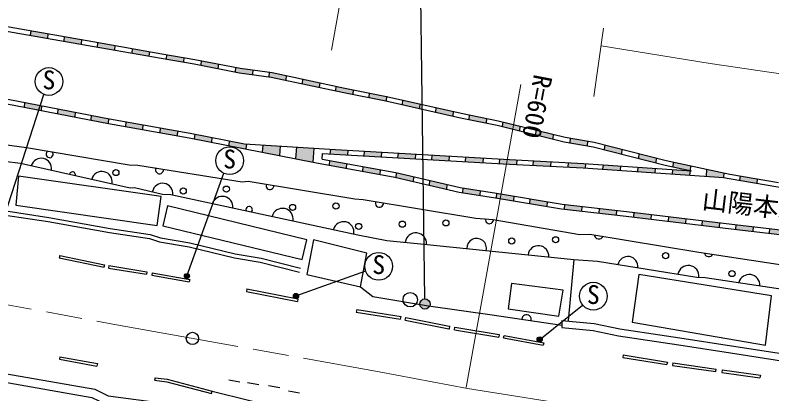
# Model space of a CAD drawing. Units: millimetres at full size, sheet at 1:1000; details may follow other scales. Extents: x 40000 to 680000, y 20000 to 380000.
# Drawn here: x 145966 to 219718, y 283852 to 320746 of the extents above; entities that cross this region are included whole.
import ezdxf
from ezdxf.enums import TextEntityAlignment as Align

# ---------------------------------------------------------------- set-up
doc = ezdxf.new("R2010")
doc.units = ezdxf.units.MM
doc.header["$LTSCALE"] = 1000
doc.linetypes.add('CHAIN', pattern=[18.5, 12, -1.5, 3.5, -1.5])
for name, color, linetype, lineweight in [('M-BGD', 7, 'Continuous', 25), ('M-BGD-EXST', 7, 'Continuous', 25), ('M-BMK', 2, 'CHAIN', 13), ('M-BMK-SRVR', 3, 'Continuous', 25), ('M-STR-HTXT', 7, 'Continuous', 13), ('M-STR-STRC', 7, 'Continuous', 25)]:
    doc.layers.add(name, color=color, linetype=linetype, lineweight=lineweight)
doc.layers.add('M-BMK-HTXT', color=7, linetype='Continuous')
doc.styles.add('ＭＳ ゴシック', font='')
doc.styles.get('ＭＳ ゴシック').set_extended_font_data('MS Gothic')

msp = doc.modelspace()

# ---------------------------------------------------------------- hatches: boundary and pattern name
at = {"layer": 'M-BGD'}
for points in [[(149164, 318935), (147484, 319228), (147444, 318778), (149125, 318485)], [(152427, 318365), (150746, 318659), (150707, 318209), (152388, 317915)], [(155690, 317795), (154009, 318089), (153970, 317639), (155651, 317345)], [(159052, 317206), (157371, 317501), (157332, 317051), (159012, 316756)], [(162413, 316620), (160732, 316912), (160693, 316463), (162374, 316170)], [(164093, 316316), (164054, 315865), (165732, 315540), (165771, 315991)], [(169133, 315406), (167914, 315576), (167450, 315666), (167410, 315215), (167840, 315132), (169094, 314958)], [(172397, 314851), (171004, 315146), (170720, 315186), (170681, 314737), (170926, 314703), (172358, 314400)], [(175650, 314163), (173974, 314517), (173935, 314066), (175611, 313711)], [(178084, 313648), (177227, 313829), (177188, 313377), (177994, 313207), (178864, 313034), (178903, 313485)], [(180482, 313172), (180443, 312721), (182081, 312396), (182120, 312387), (182160, 312839)], [(148552, 311912), (146874, 312235), (146834, 311785), (148513, 311462)], [(185408, 312107), (183735, 312485), (183695, 312032), (185369, 311655)], [(151810, 311285), (150132, 311608), (150092, 311158), (151771, 310835)], [(186983, 311752), (186944, 311299), (188617, 310922), (188657, 311374)], [(155068, 310658), (153389, 310981), (153350, 310531), (155028, 310208)], [(190233, 311036), (190194, 310584), (191871, 310242), (191910, 310693)], [(156748, 310357), (156709, 309907), (158389, 309606), (158428, 310056)], [(195157, 309941), (193486, 310352), (193447, 309898), (195117, 309488)], [(160108, 309756), (160069, 309306), (161749, 309005), (161789, 309456)], [(165146, 308820), (163468, 309148), (163429, 308697), (165107, 308369)], [(196729, 309555), (196690, 309101), (198360, 308690), (198400, 309144)], [(168504, 308187), (168321, 308199), (166824, 308491), (166785, 308041), (168462, 307712)], [(201755, 308476), (200074, 308769), (200034, 308319), (201715, 308026)], [(171798, 307979), (170101, 308086), (170042, 307404), (171719, 307076)], [(175093, 307772), (173396, 307879), (173299, 306767), (174976, 306439)], [(178388, 307575), (176690, 307672), (176651, 307227), (178349, 307130)], [(203428, 308102), (203389, 307648), (205058, 307223), (205098, 307677)], [(181684, 307387), (179986, 307484), (179947, 307039), (181645, 306942)], [(184980, 307200), (183282, 307297), (183243, 306850), (184941, 306753)], [(188277, 307012), (186579, 307109), (186540, 306662), (188238, 306565)], [(191573, 306825), (189875, 306921), (189836, 306474), (191534, 306377)], [(206767, 307253), (206728, 306798), (208397, 306373), (208437, 306828)], [(176596, 306593), (176557, 306143), (178236, 305833), (178275, 306284)], [(194869, 306644), (193562, 306712), (193171, 306734), (193132, 306286), (193538, 306262), (194830, 306195)], [(198167, 306472), (196468, 306560), (196429, 306112), (198128, 306023)], [(201564, 306291), (201351, 306306), (199866, 306383), (199827, 305935), (201324, 305857), (201525, 305843)], [(204957, 306062), (203261, 306177), (203221, 305728), (204918, 305614)], [(211784, 306077), (210109, 306432), (210069, 305980), (211745, 305626)], [(179856, 305992), (179817, 305542), (181496, 305232), (181536, 305683)], [(184789, 305003), (183116, 305388), (183076, 304936), (184749, 304550)], [(208350, 305833), (206654, 305948), (206614, 305499), (208311, 305385)], [(211743, 305604), (210046, 305719), (210007, 305270), (211704, 305156)], [(215037, 305389), (213361, 305744), (213300, 305048), (214997, 304933)], [(188036, 304254), (186363, 304640), (186324, 304187), (187997, 303801)], [(216617, 305094), (216578, 304644), (218259, 304357), (218298, 304806)], [(191296, 303650), (189612, 303912), (189573, 303462), (191257, 303201)], [(194562, 303118), (192880, 303403), (192841, 302953), (194523, 302669)], [(197826, 302566), (196145, 302850), (196105, 302401), (197787, 302116)], [(199509, 302295), (199470, 301846), (201160, 301658), (201199, 302106)], [(202889, 301918), (202850, 301470), (204540, 301281), (204579, 301730)], [(207957, 301332), (206269, 301535), (206230, 301087), (207918, 300883)], [(211335, 300926), (209646, 301129), (209607, 300680), (211296, 300477)], [(214613, 300531), (212924, 300734), (212885, 300286), (214574, 300083)], [(217892, 300144), (216203, 300341), (216163, 299893), (217853, 299695)], [(221171, 299760), (219482, 299958), (219443, 299509), (221132, 299312)]]:
    msp.add_hatch(color=256, dxfattribs=at).paths.add_polyline_path(points)
at = {"layer": 'M-BGD-EXST'}
for points in [[(162957, 295319, 0.41421), (162707, 295569, 0.41421), (162457, 295319, 1)], [(173587, 293390, 0.41421), (173337, 293640, 0.41421), (173087, 293390, 1)], [(197340, 289159, 0.41421), (197090, 289409, 0.41421), (196840, 289159, 1)]]:
    msp.add_hatch(color=256, dxfattribs=at).paths.add_polyline_path(points)
at = {"layer": 'M-STR-STRC'}
msp.add_hatch(color=256, dxfattribs=at).paths.add_polyline_path([(186411, 292605, 0.41421), (185911, 293105, 0.41421), (185411, 292605, 1)])

# ---------------------------------------------------------------- linework, layer by layer
at = {"layer": 'M-BGD'}
for p, q in [((147484, 319228), (147444, 318778)), ((149164, 318935), (149125, 318485)), ((150746, 318659), (150707, 318209)), ((152427, 318365), (152388, 317915)), ((154009, 318089), (153970, 317639)), ((155690, 317795), (155651, 317345)), ((157371, 317501), (157332, 317051)), ((159052, 317206), (159012, 316756)), ((160732, 316912), (160693, 316463)), ((162413, 316620), (162374, 316170)), ((164093, 316316), (164054, 315865)), ((165771, 315991), (165732, 315540)), ((167450, 315666), (167410, 315215)), ((169133, 315406), (169094, 314958)), ((170720, 315186), (170681, 314737)), ((172397, 314851), (172358, 314400)), ((173974, 314517), (173935, 314066)), ((175650, 314163), (175611, 313711)), ((177227, 313829), (177188, 313377)), ((178903, 313485), (178864, 313034)), ((180482, 313172), (180443, 312721)), ((182160, 312839), (182120, 312387)), ((146874, 312235), (146834, 311785)), ((183735, 312485), (183695, 312032)), ((185408, 312107), (185369, 311655)), ((148552, 311912), (148513, 311462)), ((150132, 311608), (150092, 311158)), ((151810, 311285), (151771, 310835)), ((186983, 311752), (186944, 311299)), ((188657, 311374), (188617, 310922)), ((153389, 310981), (153350, 310531)), ((155068, 310658), (155028, 310208)), ((190233, 311036), (190194, 310584)), ((191910, 310693), (191871, 310242)), ((156748, 310357), (156709, 309907)), ((158428, 310056), (158389, 309606)), ((193486, 310352), (193447, 309898)), ((195157, 309941), (195117, 309488)), ((160108, 309756), (160069, 309306)), ((161789, 309456), (161749, 309005)), ((163468, 309148), (163429, 308697)), ((196729, 309555), (196690, 309101)), ((198400, 309144), (198360, 308690)), ((165146, 308820), (165107, 308369)), ((166824, 308491), (166785, 308041)), ((200074, 308769), (200034, 308319)), ((201755, 308476), (201715, 308026)), ((168504, 308187), (168462, 307712)), ((170101, 308086), (170042, 307404)), ((171798, 307979), (171719, 307076)), ((173396, 307879), (173299, 306767)), ((175093, 307772), (174976, 306439)), ((176690, 307672), (176651, 307227)), ((178388, 307575), (178349, 307130)), ((203428, 308102), (203389, 307648)), ((205098, 307677), (205058, 307223)), ((179986, 307484), (179947, 307039)), ((181684, 307387), (181645, 306942)), ((183282, 307297), (183243, 306850)), ((184980, 307200), (184941, 306753)), ((186579, 307109), (186540, 306662)), ((188277, 307012), (188238, 306565)), ((189875, 306921), (189836, 306474)), ((191573, 306825), (191534, 306377)), ((206767, 307253), (206728, 306798)), ((208437, 306828), (208397, 306373)), ((176596, 306593), (176557, 306143)), ((178275, 306284), (178236, 305833)), ((193171, 306734), (193132, 306286)), ((194869, 306644), (194830, 306195)), ((196468, 306560), (196429, 306112)), ((198167, 306472), (198128, 306023)), ((199866, 306383), (199827, 305935)), ((201564, 306291), (201525, 305843)), ((203261, 306177), (203221, 305728)), ((210109, 306432), (210069, 305980)), ((211784, 306077), (211745, 305626)), ((179856, 305992), (179817, 305542)), ((181536, 305683), (181496, 305232)), ((183116, 305388), (183076, 304936)), ((204957, 306062), (204918, 305614)), ((206654, 305948), (206614, 305499)), ((208350, 305833), (208311, 305385)), ((210046, 305719), (210007, 305270)), ((211743, 305604), (211704, 305156)), ((213361, 305744), (213300, 305048)), ((215037, 305389), (214997, 304933)), ((184789, 305003), (184749, 304550)), ((186363, 304640), (186324, 304187)), ((216617, 305094), (216578, 304644)), ((218298, 304806), (218259, 304357)), ((188036, 304254), (187997, 303801)), ((189612, 303912), (189573, 303462)), ((191296, 303650), (191257, 303201)), ((192880, 303403), (192841, 302953)), ((194562, 303118), (194523, 302669)), ((196145, 302850), (196105, 302401)), ((197826, 302566), (197787, 302116)), ((199509, 302295), (199470, 301846)), ((201199, 302106), (201160, 301658)), ((202889, 301918), (202850, 301470)), ((204579, 301730), (204540, 301281)), ((206269, 301535), (206230, 301087)), ((207957, 301332), (207918, 300883)), ((209646, 301129), (209607, 300680)), ((211335, 300926), (211296, 300477)), ((212924, 300734), (212885, 300286)), ((214613, 300531), (214574, 300083)), ((216203, 300341), (216163, 299893)), ((217892, 300144), (217853, 299695)), ((219482, 299958), (219443, 299509)), ((150317, 297345), (150266, 297100)), ((150317, 297345), (154676, 296429)), ((150266, 297100), (154630, 296183)), ((200426, 296934), (199874, 290953)), ((154676, 296429), (154625, 296184)), ((155111, 296357), (155070, 296111)), ((155070, 296111), (158759, 295502)), ((155111, 296357), (158800, 295749)), ((158800, 295749), (158759, 295502)), ((159329, 295655), (159285, 295409)), ((159285, 295409), (162934, 294755)), ((159329, 295655), (162978, 295001)), ((162978, 295001), (162934, 294755)), ((168562, 294072), (168515, 293827)), ((168515, 293827), (173481, 292863)), ((168562, 294072), (173529, 293109)), ((173529, 293109), (173481, 292863)), ((179253, 292068), (179214, 291821)), ((179253, 292068), (183579, 291376)), ((179214, 291821), (183539, 291130)), ((183539, 291130), (183579, 291376)), ((183993, 291042), (184042, 291287)), ((199238, 291012), (199261, 290307)), ((188296, 290184), (188337, 290431)), ((188787, 290103), (188828, 290349)), ((188787, 290103), (193109, 289383)), ((188828, 290349), (193152, 289629)), ((193152, 289629), (193107, 289384)), ((193575, 289297), (193621, 289543)), ((193575, 289297), (197432, 288584)), ((193621, 289543), (197478, 288830)), ((197478, 288830), (197432, 288584)), ((205225, 287642), (205185, 287395)), ((205225, 287642), (209534, 286945)), ((150329, 287465), (150284, 287219)), ((150284, 287219), (153942, 286551)), ((150329, 287465), (153987, 286797)), ((205185, 287395), (209496, 286698)), ((209534, 286945), (209494, 286698)), ((153987, 286797), (153942, 286551)), ((210070, 286869), (210035, 286621)), ((210035, 286621), (214260, 286024)), ((210070, 286869), (214295, 286271)), ((214260, 286024), (214295, 286271)), ((214875, 286189), (214840, 285942)), ((214875, 286189), (218596, 285663)), ((159598, 285426), (159565, 285178)), ((214840, 285942), (218561, 285415)), ((218596, 285663), (218561, 285415)), ((165097, 283881), (165158, 284123)), ((165158, 284123), (172497, 282290))]:
    msp.add_line(p, q, dxfattribs=at)
for points in [[(65943, 323461), (68450, 323348), (71574, 323032), (78941, 322319), (80278, 322343), (88164, 321406), (98445, 320045), (101037, 319587), (103165, 319418), (112331, 317961), (123808, 316282), (132454, 314941), (144217, 312747), (155156, 310641), (163011, 309237), (168321, 308199)], [(143982, 319382), (153469, 317727), (160202, 316548), (163399, 315992), (167840, 315132), (170926, 314703), (177994, 313207), (182081, 312396), (189356, 310756), (192934, 310024), (199477, 308416), (202308, 307923), (209310, 306141), (211896, 305594)], [(144056, 319826), (153546, 318170), (160280, 316991), (163480, 316434), (167914, 315576), (171004, 315146), (178084, 313648), (182175, 312836), (189451, 311195), (193033, 310464), (199570, 308856), (202403, 308363), (209412, 306579), (215633, 305263), (220364, 304453)], [(144133, 312304), (155074, 310199), (162928, 308795), (175341, 306367), (182964, 304962), (189245, 303513), (192798, 302961), (199206, 301876), (205503, 301174), (215766, 299939), (226346, 298701), (233137, 297891), (241269, 296977), (247379, 296466), (254787, 295678), (259851, 295317), (270432, 294528), (279098, 293889), (289763, 293463)], [(142181, 308539), (144885, 306521), (146484, 306318), (157184, 303933), (157614, 303966), (160333, 303316), (161156, 303276), (179359, 299341), (182177, 298806), (185789, 298440), (200426, 296934), (202711, 296769), (212417, 295214), (213215, 295199), (223151, 293679), (226085, 293483), (233297, 292956), (236310, 292745), (238989, 292699), (246064, 293061), (249065, 293243)], [(142533, 308477), (147083, 307841), (157070, 306158), (157933, 306135), (168100, 304520), (168691, 304566), (179064, 302836), (179882, 302791), (190867, 300972), (192548, 300851), (200990, 299375), (201972, 299420), (212592, 297662), (224376, 295880), (228538, 295193), (235135, 294509), (244294, 293643), (249065, 293243)], [(168321, 308199), (176623, 307675), (193562, 306712), (201351, 306306), (211896, 305594)], [(175904, 306721), (175926, 307268), (193538, 306262), (201324, 305857), (215025, 304931)], [(175904, 306721), (183055, 305402), (189331, 303956), (192870, 303405), (199268, 302321), (205555, 301621), (215819, 300386), (226399, 299148), (233189, 298338), (241313, 297425), (247422, 296914), (254827, 296127), (259883, 295766), (270465, 294977), (279123, 294338), (289773, 293913)], [(214997, 304937), (215548, 304821), (220291, 304009), (227342, 302926), (234646, 301654), (238177, 301224), (243988, 300364), (248000, 299963), (255906, 299106), (261762, 298677), (269481, 298070), (278743, 297354), (288484, 296973), (299974, 296877), (310873, 297228), (319147, 297705), (326086, 298342), (334697, 298899), (347587, 300108), (355211, 300920), (359251, 301556)], [(144873, 301700), (149250, 301024), (155213, 299950), (159139, 299363), (160130, 299064), (162994, 298562), (167420, 297487), (169946, 297085), (173775, 296085)], [(144812, 301305), (149184, 300630), (155148, 299555), (159051, 298972), (160037, 298674), (162913, 298170), (167341, 297095), (169863, 296693), (173674, 295698)], [(63711, 297872), (67316, 297816), (69973, 297673), (73939, 297246), (78898, 296391), (81027, 296299), (86206, 295493), (93637, 294387), (100378, 293254), (116843, 290524), (123934, 289430), (124946, 289402), (130905, 288205), (144947, 285847), (153720, 284318), (155043, 283664), (160468, 282934), (163125, 282359), (166482, 280967), (177400, 277964), (180001, 277245)], [(63637, 297023), (67287, 296967), (69905, 296826), (73821, 296403), (78807, 295544), (80943, 295452), (86079, 294652), (93504, 293548), (100238, 292416), (116708, 289685), (123857, 288581), (124850, 288554), (130751, 287369), (144803, 285009), (153453, 283502), (154791, 282840), (160321, 282096), (162871, 281544), (166206, 280162), (177174, 277145), (179709, 276443)], [(179635, 294269), (180829, 293351), (186246, 292428), (192465, 291535), (199253, 290553)], [(183993, 291042), (188227, 290196), (188296, 290184)], [(184042, 291287), (188272, 290442), (188337, 290431)], [(199238, 291012), (202407, 290720), (204888, 290193), (210762, 289305), (215786, 288546), (226158, 286932), (238070, 285282), (242081, 284798), (250147, 283995)], [(199261, 290307), (202302, 290027), (204763, 289504), (210657, 288613), (215680, 287854), (226056, 286240), (237980, 284588), (242005, 284102), (250132, 283293)], [(159598, 285426), (160783, 285268), (165159, 284123)], [(159565, 285178), (160735, 285023), (165097, 283881)]]:
    msp.add_lwpolyline(points, dxfattribs=at)
for points in [[(146285, 305060), (146031, 302236), (159808, 300253), (160205, 303091)], [(160826, 302170), (160350, 300236), (173938, 296949), (174383, 298868)], [(175054, 298847), (174400, 295495), (179635, 294269), (180240, 297555)], [(206739, 295479), (206096, 290843), (219092, 288607), (219698, 293414)], [(194332, 294609), (194029, 292150), (198952, 291412), (199369, 293947)]]:
    msp.add_lwpolyline(points, close=True, dxfattribs=at)
for centre, radius in [((155789, 305411), 300), ((162350, 303615), 300), ((166554, 303794), 300), ((177234, 302159), 300), ((173003, 302010), 300), ((179451, 300163), 300), ((183709, 300383), 300), ((187948, 300506), 300), ((194368, 298750), 300), ((198634, 298864), 300), ((209355, 297319), 300), ((215831, 295570), 300), ((184471, 293021), 700)]:
    msp.add_circle(centre, radius, dxfattribs=at)
for centre, radius, start, end in [((149325, 307200), 342, 121.00404, 39.86255), ((148507, 305785), 1015, 351.97104, 162.88967), ((151554, 305190), 288, 346.97418, 167.88653), ((154415, 304508), 1010, 349.75823, 165.10249), ((160035, 305670), 384, 151.17621, 10.76838), ((160338, 303365), 1001, 352.74332, 169.34392), ((170800, 304125), 380, 157.11426, 3.95781), ((166165, 302068), 1026, 354.63216, 160.96981), ((181475, 302432), 395, 156.78765, 4.40779), ((168775, 301794), 318, 317.34221, 198.25976), ((172021, 300871), 1049, 350.77815, 164.82382), ((177974, 299613), 1013, 349.32871, 166.27326), ((192198, 300811), 383, 166.15581, 5.11587), ((185021, 298489), 1047, 355.76568, 172.64006), ((190944, 298033), 962, 346.83623, 181.41295), ((202858, 299381), 449, 184.27434, 336.91869), ((196962, 297267), 1016, 355.45163, 172.79755), ((205683, 296242), 989, 353.80147, 167.99169), ((213561, 297644), 432, 188.61477, 334.19465), ((211573, 295334), 1027, 353.06648, 170.09235), ((217518, 294437), 1041, 356.94426, 165.66118), ((195805, 291092), 463, 346.75869, 176.78168)]:
    msp.add_arc(centre, radius, start, end, dxfattribs=at)
at = {"layer": 'M-BGD-EXST'}
for p, q in [((144105, 298668), (148765, 313025)), ((162707, 295319), (166312, 305341)), ((173337, 293390), (180130, 295826)), ((197090, 289159), (201276, 292504))]:
    msp.add_line(p, q, dxfattribs=at)
for centre, radius in [((149259, 314281), 1350), ((166868, 306571), 1350), ((181401, 296282), 1350), ((162707, 295319), 250), ((202314, 293367), 1350), ((173337, 293390), 250), ((197090, 289159), 250)]:
    msp.add_circle(centre, radius, dxfattribs=at)
at = {"layer": 'M-BMK'}
msp.add_lwpolyline([(64341, 305091), (69170, 304707), (88415, 302446), (97651, 301089), (117578, 297477), (135740, 294270), (155860, 290569), (181439, 285995), (190069, 284377), (208416, 281447), (232897, 277857), (241733, 276749), (254858, 275415), (270143, 274024), (284826, 272984), (301340, 272071), (324775, 271460), (350837, 271588), (367755, 271975), (393781, 273546), (424626, 276264)], dxfattribs=at)
at = {"layer": 'M-BMK-SRVR'}
msp.add_circle((163250, 289248), 600, dxfattribs=at)
at = {"layer": 'M-STR-HTXT'}
for p, q in [((176815, 317326), (177985, 323959)), ((203322, 319467), (202377, 312829)), ((189916, 284482), (195254, 314003))]:
    msp.add_line(p, q, dxfattribs=at)
msp.add_lwpolyline([(203077, 317743), (213715, 316044), (237613, 312540), (245680, 311528), (258215, 310254), (272966, 308911), (287028, 307915), (302762, 307046), (325145, 306462), (350350, 306586), (366300, 306951), (367448, 307020)], dxfattribs=at)
at = {"layer": 'M-STR-STRC'}
for p, q in [((185911, 293105), (185418, 329914)), ((166781, 285224), (167872, 285033)), ((168627, 284961), (169717, 284769)), ((170657, 284660), (171748, 284468)), ((172599, 284157), (173689, 283965))]:
    msp.add_line(p, q, dxfattribs=at)
msp.add_circle((185911, 292605), 500, dxfattribs=at)

# ---------------------------------------------------------------- texts
at = {"layer": 'M-BGD-EXST', "style": 'ＭＳ ゴシック'}
for p in [(148604, 312989), (166213, 305279), (180746, 294990), (201659, 292074)]:
    msp.add_text('S', height=1833, rotation=358.508, dxfattribs=at).set_placement(p, align=Align.BOTTOM_LEFT)
at = {"layer": 'M-BMK-HTXT', "style": 'ＭＳ ゴシック'}
msp.add_text('山陽本線', height=1833, rotation=353.253, dxfattribs=at).set_placement((212775, 301379), align=Align.BOTTOM_LEFT)
at = {"layer": 'M-STR-HTXT', "style": 'ＭＳ ゴシック'}
msp.add_text('R=600', height=1833, rotation=259.137, dxfattribs=at).set_placement((196003, 315167), align=Align.BOTTOM_LEFT)

doc.saveas('drawing.dxf')
